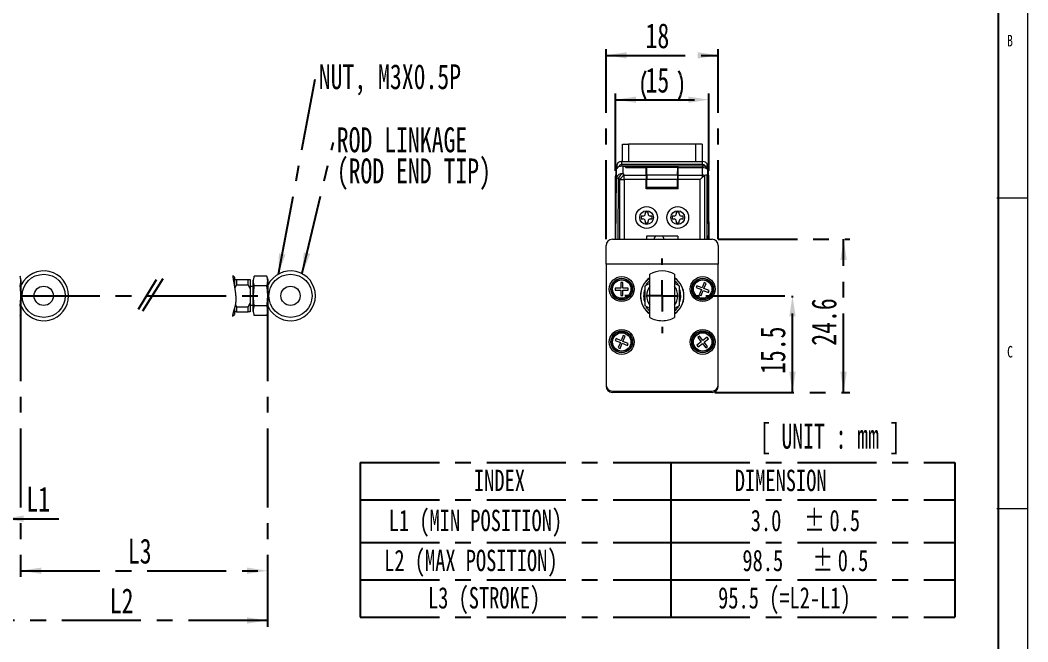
# Model space of a CAD drawing. Header units: millimetres. Extents: x 5 to 415, y 5 to 292.
# Drawn here: x 253.2 to 415, y 127.1 to 227 of the extents above; entities that cross this region are included whole.
import ezdxf

# ---------------------------------------------------------------- set-up
doc = ezdxf.new("R2010")
doc.units = ezdxf.units.MM
doc.linetypes.add('CENTERX2', pattern=[20.32, 12.7, -2.54, 2.54, -2.54])
for name, color, linetype in [('CENTER_LINE', 7, 'CENTERX2'), ('DIMENSION', 7, 'Continuous'), ('NOTES', 7, 'Continuous')]:
    doc.layers.add(name, color=color, linetype=linetype)
doc.styles.add('SLDTEXTSTYLE0', font='TXT', dxfattribs={"width": 0.7})
doc.styles.add('SLDTEXTSTYLE1', font='TXT', dxfattribs={"width": 0.638462})
doc.styles.add('SLDTEXTSTYLE3', font='TXT', dxfattribs={"width": 0.75})
doc.dimstyles.new('SLDDIMSTYLE0', dxfattribs={"dimtxt": 4, "dimasz": 3.302, "dimexe": 0, "dimexo": 0.0625, "dimgap": 1, "dimtad": 1, "dimrnd": 1e-09, "dimzin": 12, "dimdsep": 46, "dimtxsty": 'SLDTEXTSTYLE0', "dimsah": 1, "dimcen": 0.09, "dimadec": 0, "dimazin": 3, "dimtfac": 1, "dimtofl": 0, "dimtmove": 0, "dimatfit": 3, "dimfxl": 1, "dimfrac": 2, "dimtolj": 1, "dimtzin": 12, "dimarcsym": 0})
doc.dimstyles.new('SLDDIMSTYLE1', dxfattribs={"dimtxt": 4, "dimasz": 3.302, "dimexe": 0, "dimexo": 0.0625, "dimgap": 1, "dimtad": 1, "dimrnd": 1e-09, "dimzin": 12, "dimdsep": 46, "dimtxsty": 'SLDTEXTSTYLE0', "dimsah": 1, "dimcen": 0.09, "dimadec": 0, "dimazin": 3, "dimtfac": 1, "dimtmove": 0, "dimatfit": 0, "dimfxl": 1, "dimfrac": 2, "dimtolj": 1, "dimtzin": 12, "dimarcsym": 0})
doc.dimstyles.new('SLDDIMSTYLE4', dxfattribs={"dimtxt": 4, "dimasz": 3.302, "dimexe": 0, "dimexo": 0.0625, "dimgap": 1, "dimtad": 1, "dimdec": 1, "dimrnd": 1e-09, "dimzin": 12, "dimdsep": 46, "dimtxsty": 'SLDTEXTSTYLE0', "dimsah": 1, "dimcen": 0.09, "dimadec": 0, "dimazin": 3, "dimtfac": 1, "dimtdec": 1, "dimtofl": 0, "dimtmove": 0, "dimatfit": 3, "dimfxl": 1, "dimfrac": 2, "dimtolj": 1, "dimtzin": 12, "dimarcsym": 0})
doc.dimstyles.new('SLDDIMSTYLE6', dxfattribs={"dimtxt": 0.18, "dimasz": 3.302, "dimexe": 0, "dimexo": 0.0625, "dimgap": 0, "dimtad": 0, "dimtih": 1, "dimtoh": 1, "dimdec": 0, "dimrnd": 1e-09, "dimzin": 0, "dimdsep": 46, "dimtxsty": 'Standard', "dimsah": 1, "dimcen": 0.09, "dimadec": 0, "dimazin": 0, "dimtfac": 3.302, "dimtdec": 0, "dimtofl": 0, "dimtmove": 0, "dimatfit": 3, "dimfxl": 1, "dimfrac": 2, "dimtolj": 1, "dimtzin": 0, "dimarcsym": 0})

# ---------------------------------------------------------------- blocks, each defined once
blk = doc.blocks.new('SW_TABLEANNOTATION_1')
at = {"layer": 'CENTER_LINE', "color": 0}
for p, q in [((0, 0), (0, -6)), ((0, 0), (49.88, 0)), ((49.88, 0), (49.88, -6)), ((49.88, 0), (95.48, 0)), ((95.48, 0), (95.48, -6)), ((0, -6), (0, -12.87)), ((0, -6), (49.88, -6)), ((49.88, -6), (49.88, -12.87)), ((49.88, -6), (95.48, -6)), ((95.48, -6), (95.48, -12.87)), ((0, -12.87), (0, -18.87)), ((0, -12.87), (49.88, -12.87)), ((49.88, -12.87), (49.88, -18.87)), ((49.88, -12.87), (95.48, -12.87)), ((95.48, -12.87), (95.48, -18.87)), ((0, -18.87), (0, -24.87)), ((0, -18.87), (49.88, -18.87)), ((49.88, -18.87), (49.88, -24.87)), ((49.88, -18.87), (95.48, -18.87)), ((95.48, -18.87), (95.48, -24.87)), ((0, -24.87), (49.88, -24.87)), ((49.88, -24.87), (95.48, -24.87))]:
    blk.add_line(p, q, dxfattribs=at)
at = {"layer": 'CENTER_LINE', "color": 0, "attachment_point": 1, "style": 'SLDTEXTSTYLE0'}
for s, insert, char_height in [('INDEX', (18.26, -1.16), 3.44), ('DIMENSION', (60.15, -1.16), 3.44), ('L1 (MIN POSITION)', (4.57, -7.59), 3.4396), ('3.0', (62.71, -7.59), 3.44), ('%%p', (71.3, -7.59), 3.44), ('0.5', (75.35, -7.59), 3.44), ('L2 (MAX POSITION)', (3.84, -14.02), 3.4396), ('98.5', (61.37, -14.02), 3.44), ('%%p', (72.64, -14.02), 3.44), ('0.5', (76.68, -14.02), 3.44), ('L3 (STROKE)', (10.87, -20.02), 3.4396), ('95.5 (=L2-L1)', (57.47, -20.02), 3.4396)]:
    blk.add_mtext(s, dxfattribs=dict(at, insert=insert, char_height=char_height))
blk = doc.blocks.new('_D')
at = {"layer": 'CENTER_LINE'}
for p, q in [((253.24, 181.73), (253.24, 137.54)), ((292.89, 181.73), (292.89, 137.54)), ((253.24, 138.54), (292.89, 138.54))]:
    blk.add_line(p, q, dxfattribs=at)
for points in [[(253.24, 138.54), (256.55, 138.03), (256.55, 139.05)], [(292.89, 138.54), (289.58, 139.05), (289.58, 138.03)]]:
    blk.add_solid(points, dxfattribs=at)
at = {"layer": 'CENTER_LINE', "insert": (270.46, 143.7), "char_height": 4, "attachment_point": 1, "style": 'SLDTEXTSTYLE0'}
blk.add_mtext('L3', dxfattribs=at)
blk = doc.blocks.new('_D_1')
at = {"layer": 'CENTER_LINE'}
for p, q in [((292.89, 181.73), (292.89, 129.55)), ((247.44, 166.41), (247.44, 129.55)), ((292.89, 130.55), (247.44, 130.55))]:
    blk.add_line(p, q, dxfattribs=at)
for points in [[(247.44, 130.55), (250.75, 130.04), (250.75, 131.06)], [(292.89, 130.55), (289.58, 131.06), (289.58, 130.04)]]:
    blk.add_solid(points, dxfattribs=at)
at = {"layer": 'CENTER_LINE', "insert": (267.56, 135.71), "char_height": 4, "attachment_point": 1, "style": 'SLDTEXTSTYLE0'}
blk.add_mtext('L2', dxfattribs=at)
blk = doc.blocks.new('_D_16')
at = {"layer": 'CENTER_LINE'}
for p, q in [((250.44, 179.13), (250.44, 145.9)), ((247.44, 166.41), (247.44, 145.9)), ((247.44, 146.9), (241.09, 146.9)), ((247.44, 146.9), (250.44, 146.9)), ((250.44, 146.9), (259.36, 146.9))]:
    blk.add_line(p, q, dxfattribs=at)
for points in [[(247.44, 146.9), (244.14, 147.41), (244.14, 146.39)], [(250.44, 146.9), (253.75, 146.39), (253.75, 147.41)]]:
    blk.add_solid(points, dxfattribs=at)
at = {"layer": 'CENTER_LINE', "insert": (254.15, 152.05), "char_height": 4, "attachment_point": 1, "style": 'SLDTEXTSTYLE0'}
blk.add_mtext('L1', dxfattribs=at)
blk = doc.blocks.new('_D_18')
at = {"layer": 'CENTER_LINE'}
for p, q in [((348.78, 202.81), (348.78, 215.25)), ((363.78, 202.81), (363.78, 215.25)), ((348.78, 214.25), (363.78, 214.25))]:
    blk.add_line(p, q, dxfattribs=at)
for centre, start, end in [((358.26, 216.58), 153.4349, 206.5651), ((354.29, 216.58), 333.4349, 26.5651)]:
    blk.add_arc(centre, 5.21, start, end, dxfattribs=at)
for points in [[(348.78, 214.25), (352.08, 213.74), (352.08, 214.75)], [(363.78, 214.25), (360.47, 214.75), (360.47, 213.74)]]:
    blk.add_solid(points, dxfattribs=at)
at = {"layer": 'CENTER_LINE', "insert": (353.6, 219.4), "char_height": 4, "attachment_point": 1, "style": 'SLDTEXTSTYLE0'}
blk.add_mtext('15', dxfattribs=at)
blk = doc.blocks.new('_D_19')
at = {"layer": 'CENTER_LINE'}
for p, q in [((347.28, 191.81), (347.28, 222.37)), ((365.28, 191.81), (365.28, 222.37)), ((347.28, 221.37), (365.28, 221.37))]:
    blk.add_line(p, q, dxfattribs=at)
for points in [[(347.28, 221.37), (350.58, 220.86), (350.58, 221.88)], [(365.28, 221.37), (361.97, 221.88), (361.97, 220.86)]]:
    blk.add_solid(points, dxfattribs=at)
at = {"layer": 'CENTER_LINE', "insert": (353.6, 226.53), "char_height": 4, "attachment_point": 1, "style": 'SLDTEXTSTYLE0'}
blk.add_mtext('18', dxfattribs=at)
blk = doc.blocks.new('_D_20')
at = {"layer": 'CENTER_LINE'}
for p, q in [((363.26, 182.73), (378.2, 182.73)), ((377.2, 167.21), (377.2, 182.73)), ((364.73, 167.21), (378.2, 167.21))]:
    blk.add_line(p, q, dxfattribs=at)
for points in [[(377.2, 182.73), (376.69, 179.42), (377.71, 179.42)], [(377.2, 167.21), (377.71, 170.51), (376.69, 170.51)]]:
    blk.add_solid(points, dxfattribs=at)
at = {"layer": 'CENTER_LINE', "insert": (372.04, 170.17), "char_height": 4, "attachment_point": 1, "rotation": 90, "style": 'SLDTEXTSTYLE0'}
blk.add_mtext('15.5', dxfattribs=at)
blk = doc.blocks.new('_D_21')
at = {"layer": 'CENTER_LINE'}
for p, q in [((365.28, 191.81), (386.41, 191.81)), ((385.41, 167.21), (385.41, 191.81)), ((364.73, 167.21), (386.41, 167.21))]:
    blk.add_line(p, q, dxfattribs=at)
for points in [[(385.41, 191.81), (384.9, 188.5), (385.92, 188.5)], [(385.41, 167.21), (385.92, 170.51), (384.9, 170.51)]]:
    blk.add_solid(points, dxfattribs=at)
at = {"layer": 'CENTER_LINE', "insert": (380.25, 174.71), "char_height": 4, "attachment_point": 1, "rotation": 90, "style": 'SLDTEXTSTYLE0'}
blk.add_mtext('24.6', dxfattribs=at)
blk = doc.blocks.new('SW_CENTERMARKSYMBOL_4')
at = {"layer": 'CENTER_LINE', "color": 0}
for p, q in [((0, 5), (0, 5.98)), ((0, 0), (0, 2.5)), ((-5, 0), (-5.98, 0)), ((0, 0), (-2.5, 0)), ((0, 0), (0, -2.5)), ((0, 0), (2.5, 0)), ((5, 0), (5.98, 0)), ((0, -5), (0, -5.98))]:
    blk.add_line(p, q, dxfattribs=at)
blk = doc.blocks.new('SW_NOTE_0_8')
at = {"layer": 'CENTER_LINE', "color": 0, "insert": (0.57, 2.42), "char_height": 4, "attachment_point": 1, "style": 'SLDTEXTSTYLE0'}
blk.add_mtext('NUT, M3X0.5P', dxfattribs=at)
blk = doc.blocks.new('SW_NOTE_0_9')
at = {"layer": 'CENTER_LINE', "color": 0, "char_height": 4, "attachment_point": 1, "style": 'SLDTEXTSTYLE0'}
for s, insert in [('ROD LINKAGE', (0.55, 2.41)), ('(ROD END TIP)', (0.55, -2.59))]:
    blk.add_mtext(s, dxfattribs=dict(at, insert=insert))

msp = doc.modelspace()

# ---------------------------------------------------------------- linework, layer by layer
at = {"color": 7, "linetype": 'Continuous', "lineweight": 18}
for p, q in [((415, 5), (415, 292)), ((349.875, 204.309), (349.875, 207.109)), ((361.675, 207.109), (350.875, 207.109)), ((362.675, 207.109), (362.675, 204.309)), ((349.775, 203.809), (349.775, 204.309)), ((349.775, 204.309), (362.775, 204.309)), ((362.775, 203.809), (362.775, 204.309)), ((348.81, 191.806), (348.909, 203.108)), ((348.929, 201.664), (348.929, 203.141)), ((362.775, 203.809), (349.775, 203.809)), ((349.775, 203.609), (362.775, 203.609)), ((349.775, 203.609), (353.725, 203.609)), ((349.929, 203.597), (349.929, 202.362)), ((349.929, 202.362), (350.189, 202.101)), ((349.996, 203.584), (353.725, 203.584)), ((353.725, 203.291), (350.506, 203.291)), ((353.725, 203.584), (353.725, 203.609)), ((353.725, 203.584), (353.725, 203.291)), ((353.725, 202.101), (353.725, 203.291)), ((353.775, 203.052), (353.725, 203.052)), ((353.775, 203.009), (353.725, 203.009)), ((353.797, 203.609), (353.775, 203.565)), ((353.775, 203.009), (353.775, 203.565)), ((353.775, 203.565), (353.779, 203.557)), ((353.775, 201.201), (353.775, 203.009)), ((358.771, 203.557), (353.779, 203.557)), ((353.794, 202.101), (353.783, 203.352)), ((358.767, 203.352), (353.783, 203.352)), ((353.797, 203.609), (358.753, 203.609)), ((358.753, 203.609), (358.775, 203.565)), ((358.756, 202.101), (358.767, 203.352)), ((358.775, 203.565), (358.771, 203.557)), ((358.775, 203.565), (358.775, 203.009)), ((358.775, 203.052), (358.825, 203.052)), ((358.775, 201.201), (358.775, 203.009)), ((358.775, 203.009), (358.825, 203.009)), ((358.825, 203.609), (362.775, 203.609)), ((358.825, 203.582), (358.825, 203.609)), ((362.775, 203.582), (358.825, 203.582)), ((358.825, 203.316), (358.825, 203.582)), ((362.775, 203.316), (358.825, 203.316)), ((358.825, 202.101), (358.825, 203.316)), ((362.775, 203.316), (362.775, 203.582)), ((362.775, 202.101), (362.775, 203.316)), ((363.505, 203.292), (363.505, 203.309)), ((363.615, 202.033), (363.615, 202.992)), ((363.642, 203.108), (363.74, 191.806)), ((348.775, 191.806), (348.775, 201.809)), ((349.482, 201.394), (349.222, 201.655)), ((349.482, 201.394), (350.189, 201.394)), ((350.189, 201.394), (350.189, 202.101)), ((350.189, 202.101), (353.725, 202.101)), ((353.725, 201.394), (350.189, 201.394)), ((353.725, 202.101), (353.725, 201.394)), ((353.725, 199.909), (353.725, 201.394)), ((353.775, 201.201), (353.725, 201.201)), ((353.78, 200.609), (353.775, 201.201)), ((358.756, 202.101), (353.794, 202.101)), ((353.797, 200.109), (353.797, 201.394)), ((358.753, 201.394), (353.797, 201.394)), ((358.753, 200.109), (358.753, 201.394)), ((358.77, 200.609), (358.775, 201.201)), ((358.775, 201.201), (358.825, 201.201)), ((358.825, 202.101), (362.775, 202.101)), ((358.825, 201.394), (358.825, 202.101)), ((358.825, 199.909), (358.825, 201.394)), ((362.361, 201.394), (358.825, 201.394)), ((362.361, 201.394), (362.775, 201.809)), ((362.775, 201.809), (362.775, 202.101)), ((363.775, 191.806), (363.775, 201.809)), ((353.784, 200.609), (353.725, 200.609)), ((353.784, 200.109), (353.725, 200.109)), ((358.825, 199.909), (353.725, 199.909)), ((353.778, 200.109), (353.778, 199.909)), ((353.784, 200.109), (353.784, 200.609)), ((353.797, 200.109), (353.787, 200.109)), ((353.787, 200.109), (353.787, 199.909)), ((358.753, 200.109), (353.797, 200.109)), ((358.753, 200.109), (358.763, 200.109)), ((358.763, 200.109), (358.763, 199.909)), ((358.767, 200.109), (358.767, 200.609)), ((358.767, 200.609), (358.825, 200.609)), ((358.767, 200.109), (358.825, 200.109)), ((358.772, 200.109), (358.772, 199.909)), ((410, 198.5), (415, 198.5)), ((354.008, 196.184), (353.542, 196.184)), ((353.542, 196.184), (353.542, 195.892)), ((354.008, 195.892), (354.008, 196.184)), ((358.542, 196.184), (358.542, 195.892)), ((359.008, 196.184), (358.542, 196.184)), ((359.008, 195.892), (359.008, 196.184)), ((353.192, 195.542), (352.9, 195.542)), ((352.9, 195.542), (352.9, 195.075)), ((352.9, 195.075), (353.192, 195.075)), ((353.542, 194.725), (353.542, 194.434)), ((353.542, 194.434), (354.008, 194.434)), ((354.008, 194.434), (354.008, 194.725)), ((354.65, 195.542), (354.358, 195.542)), ((354.358, 195.075), (354.65, 195.075)), ((354.65, 195.075), (354.65, 195.542)), ((358.192, 195.542), (357.9, 195.542)), ((357.9, 195.542), (357.9, 195.075)), ((357.9, 195.075), (358.192, 195.075)), ((358.542, 194.725), (358.542, 194.434)), ((358.542, 194.434), (359.008, 194.434)), ((359.008, 194.434), (359.008, 194.725)), ((359.65, 195.542), (359.358, 195.542)), ((359.358, 195.075), (359.65, 195.075)), ((359.65, 195.075), (359.65, 195.542)), ((348.275, 191.806), (364.275, 191.806)), ((358.8, 192.334), (353.75, 192.334)), ((353.75, 192.334), (353.75, 191.806)), ((358.8, 192.334), (358.8, 191.806)), ((347.275, 187.809), (347.275, 190.806)), ((365.275, 190.806), (365.275, 187.809)), ((347.275, 187.809), (347.275, 168.409)), ((365.275, 187.809), (347.275, 187.809)), ((365.275, 168.409), (365.275, 187.809)), ((354.275, 179.262), (354.275, 186.19)), ((358.275, 186.19), (358.275, 182.726)), ((253.344, 185.226), (253.163, 185.902)), ((253.344, 182.726), (253.344, 185.226)), ((287.585, 185.706), (287.308, 185.984)), ((287.585, 185.706), (287.585, 184.16)), ((287.585, 185.326), (287.885, 185.326)), ((287.885, 184.505), (287.619, 183.962)), ((287.885, 185.326), (287.885, 184.505)), ((287.885, 185.326), (289.785, 185.326)), ((287.885, 184.505), (289.785, 184.505)), ((289.785, 184.505), (289.785, 185.326)), ((289.785, 185.326), (290.085, 185.326)), ((290.085, 183.893), (289.785, 184.505)), ((290.085, 185.326), (290.085, 183.893)), ((290.766, 185.902), (290.585, 185.226)), ((290.585, 182.726), (290.585, 185.226)), ((292.804, 185.902), (290.766, 185.902)), ((292.985, 185.226), (292.804, 185.902)), ((292.985, 182.726), (292.985, 185.226)), ((349.933, 184.859), (349.618, 184.859)), ((349.618, 184.859), (349.618, 183.966)), ((349.933, 183.966), (349.933, 184.859)), ((353.525, 184.314), (354.275, 184.747)), ((358.244, 184.765), (359.025, 184.314)), ((363.023, 184.841), (362.688, 184.014)), ((362.98, 183.895), (363.315, 184.723)), ((363.315, 184.723), (363.023, 184.841)), ((290.585, 184.226), (290.085, 184.226)), ((290.085, 183.893), (290.085, 181.559)), ((292.804, 184.314), (290.766, 184.314)), ((348.725, 183.966), (348.725, 183.651)), ((349.618, 183.966), (348.725, 183.966)), ((348.725, 183.651), (349.618, 183.651)), ((349.618, 183.651), (349.618, 182.759)), ((350.825, 183.966), (349.933, 183.966)), ((349.933, 183.651), (350.825, 183.651)), ((349.933, 182.759), (349.933, 183.651)), ((350.825, 183.651), (350.825, 183.966)), ((361.861, 184.348), (361.743, 184.056)), ((361.743, 184.056), (362.57, 183.722)), ((362.688, 184.014), (361.861, 184.348)), ((362.57, 183.722), (362.235, 182.894)), ((362.235, 182.894), (362.527, 182.776)), ((362.527, 182.776), (362.862, 183.603)), ((362.862, 183.603), (363.689, 183.269)), ((363.808, 183.561), (362.98, 183.895)), ((363.689, 183.269), (363.808, 183.561)), ((253.344, 180.226), (253.344, 182.726)), ((287.721, 181.283), (287.885, 180.948)), ((289.785, 180.948), (290.085, 181.559)), ((290.085, 181.559), (290.085, 180.126)), ((290.585, 180.226), (290.585, 182.726)), ((292.985, 180.226), (292.985, 182.726)), ((349.618, 182.759), (349.933, 182.759)), ((352.959, 181.606), (352.98, 181.606)), ((358.275, 182.726), (358.275, 179.262)), ((359.57, 181.606), (359.591, 181.606)), ((253.163, 179.551), (253.344, 180.226)), ((287.27, 179.431), (287.585, 179.746)), ((287.585, 180.741), (287.585, 179.746)), ((287.885, 180.126), (287.585, 180.126)), ((287.885, 180.948), (289.785, 180.948)), ((287.885, 180.948), (287.885, 180.126)), ((287.885, 180.126), (289.785, 180.126)), ((289.785, 180.126), (289.785, 180.948)), ((290.085, 180.126), (289.785, 180.126)), ((290.085, 181.226), (290.585, 181.226)), ((290.585, 180.226), (290.766, 179.551)), ((292.804, 181.139), (290.766, 181.139)), ((292.804, 179.551), (292.985, 180.226)), ((354.286, 180.699), (353.525, 181.139)), ((359.025, 181.139), (358.275, 180.706)), ((292.804, 179.551), (290.766, 179.551)), ((348.865, 175.855), (348.745, 175.564)), ((348.745, 175.564), (349.569, 175.223)), ((349.69, 175.514), (348.865, 175.855)), ((349.569, 175.223), (349.229, 174.398)), ((349.52, 174.278), (349.861, 175.103)), ((350.031, 176.339), (349.69, 175.514)), ((349.861, 175.103), (350.685, 174.762)), ((349.981, 175.394), (350.322, 176.219)), ((350.806, 175.053), (349.981, 175.394)), ((350.322, 176.219), (350.031, 176.339)), ((350.685, 174.762), (350.806, 175.053)), ((362.554, 175.335), (361.853, 174.783)), ((362.249, 176.231), (362.002, 176.036)), ((362.002, 176.036), (362.554, 175.335)), ((362.048, 174.535), (362.749, 175.087)), ((362.801, 175.53), (362.249, 176.231)), ((362.749, 175.087), (363.301, 174.386)), ((363.503, 176.082), (362.801, 175.53)), ((362.996, 175.282), (363.698, 175.834)), ((363.548, 174.581), (362.996, 175.282)), ((363.698, 175.834), (363.503, 176.082)), ((349.229, 174.398), (349.52, 174.278)), ((361.853, 174.783), (362.048, 174.535)), ((363.301, 174.386), (363.548, 174.581)), ((347.275, 168.409), (347.275, 168.206)), ((365.275, 168.206), (365.275, 168.409)), ((348.275, 167.409), (364.275, 167.409)), ((348.775, 167.206), (348.275, 167.206)), ((348.775, 167.206), (348.775, 167.409)), ((348.825, 167.206), (348.775, 167.206)), ((348.825, 167.206), (348.825, 167.409)), ((349.325, 167.206), (348.825, 167.206)), ((363.225, 167.206), (349.325, 167.206)), ((363.725, 167.206), (363.225, 167.206)), ((363.725, 167.206), (363.725, 167.409)), ((363.775, 167.206), (363.725, 167.206)), ((363.775, 167.206), (363.775, 167.409)), ((364.275, 167.206), (363.775, 167.206)), ((415, 148.5), (410, 148.5))]:
    msp.add_line(p, q, dxfattribs=at)
at = {"color": 8, "linetype": 'Continuous', "lineweight": 18}
for p, q in [((350.875, 207.109), (350.875, 204.309)), ((361.675, 204.309), (361.675, 207.109)), ((363.489, 203.309), (363.505, 203.309)), ((348.842, 191.806), (348.929, 201.664)), ((349.222, 201.655), (349.135, 191.806)), ((349.482, 191.806), (349.482, 201.394)), ((350.189, 201.394), (350.189, 191.806)), ((362.361, 191.806), (362.361, 201.394)), ((363.068, 202.038), (363.068, 191.806)), ((363.482, 191.806), (363.482, 202.101)), ((349.325, 167.206), (349.325, 167.409)), ((363.225, 167.206), (363.225, 167.409))]:
    msp.add_line(p, q, dxfattribs=at)
at = {"color": 7, "linetype": 'Continuous', "lineweight": 18, "flags": 128}
msp.add_lwpolyline([(287.308, 185.984), (287.311, 185.95), (287.314, 185.915), (287.317, 185.881), (287.321, 185.846), (287.325, 185.812), (287.33, 185.767), (287.336, 185.722), (287.342, 185.676), (287.349, 185.616), (287.357, 185.555), (287.366, 185.495), (287.374, 185.435), (287.386, 185.354), (287.398, 185.274), (287.411, 185.193), (287.423, 185.113), (287.436, 185.033), (287.454, 184.928), (287.471, 184.823), (287.489, 184.718), (287.508, 184.606), (287.528, 184.494), (287.547, 184.383), (287.566, 184.271), (287.585, 184.16), (287.602, 184.061), (287.619, 183.962), (287.631, 183.889), (287.642, 183.817), (287.654, 183.745), (287.665, 183.673), (287.676, 183.601), (287.686, 183.53), (287.696, 183.459), (287.706, 183.389), (287.716, 183.318), (287.723, 183.262), (287.73, 183.206), (287.737, 183.15), (287.743, 183.094), (287.749, 183.038), (287.755, 182.983), (287.76, 182.928), (287.766, 182.873), (287.77, 182.818), (287.774, 182.772), (287.778, 182.725), (287.781, 182.679), (287.784, 182.633), (287.787, 182.586), (287.789, 182.54), (287.791, 182.496), (287.793, 182.453), (287.795, 182.409), (287.796, 182.366), (287.797, 182.323), (287.798, 182.279), (287.798, 182.236), (287.798, 182.193), (287.798, 182.149), (287.798, 182.106), (287.797, 182.064), (287.796, 182.021), (287.794, 181.979), (287.793, 181.937), (287.791, 181.895), (287.788, 181.854), (287.786, 181.813), (287.783, 181.772), (287.78, 181.731), (287.776, 181.69), (287.772, 181.65), (287.768, 181.609), (287.764, 181.569), (287.759, 181.528), (287.753, 181.487), (287.747, 181.446), (287.741, 181.405), (287.735, 181.364), (287.728, 181.324), (287.721, 181.283), (287.714, 181.249), (287.708, 181.214), (287.701, 181.18), (287.694, 181.146), (287.686, 181.112), (287.678, 181.079), (287.671, 181.045), (287.662, 181.012), (287.654, 180.979), (287.645, 180.945), (287.635, 180.911), (287.626, 180.877), (287.616, 180.843), (287.606, 180.809), (287.596, 180.775), (287.585, 180.741), (287.571, 180.696), (287.557, 180.652), (287.542, 180.607), (287.528, 180.562), (287.513, 180.517), (287.494, 180.459), (287.475, 180.4), (287.456, 180.341), (287.442, 180.297), (287.428, 180.252), (287.414, 180.208), (287.401, 180.163), (287.391, 180.128), (287.381, 180.092), (287.371, 180.057), (287.362, 180.022), (287.354, 179.992), (287.347, 179.961), (287.34, 179.931), (287.333, 179.901), (287.326, 179.87), (287.32, 179.84), (287.314, 179.811), (287.309, 179.782), (287.304, 179.753), (287.299, 179.723), (287.295, 179.694), (287.29, 179.665), (287.287, 179.636), (287.283, 179.606), (287.28, 179.577), (287.277, 179.547), (287.275, 179.518), (287.273, 179.489), (287.271, 179.46), (287.27, 179.431)], dxfattribs=at)
at = {"color": 7, "linetype": 'Continuous', "lineweight": 18}
for centre, radius in [((353.775, 195.309), 1.75), ((353.775, 195.309), 1.1), ((358.775, 195.309), 1.75), ((358.775, 195.309), 1.1), ((256.944, 182.726), 3.464), ((296.585, 182.726), 3.464), ((349.775, 183.809), 2), ((349.775, 183.809), 1.75), ((349.775, 183.809), 1.678), ((349.775, 183.809), 1.479), ((362.775, 183.809), 2), ((362.775, 183.809), 1.75), ((362.775, 183.809), 1.678), ((362.775, 183.809), 1.479), ((256.944, 182.726), 1.55), ((296.585, 182.726), 1.55), ((349.775, 175.309), 2), ((349.775, 175.309), 1.75), ((349.775, 175.309), 1.678), ((349.775, 175.309), 1.479), ((362.775, 175.309), 2), ((362.775, 175.309), 1.75), ((362.775, 175.309), 1.678), ((362.775, 175.309), 1.479)]:
    msp.add_circle(centre, radius, dxfattribs=at)
for centre, radius, start, end in [((362.775, 203.309), 1, 63.69863, 90), ((349.775, 202.609), 1, 147.81989, 150.05281), ((349.806, 201.473), 0.897, 82.12722, 167.73628), ((350.681, 200.902), 1.642, 117.27378, 152.72622), ((349.775, 202.609), 1, 43.04269, 81.16753), ((362.775, 202.609), 1, 82.48354, 90), ((362.775, 202.609), 1, 77.34027, 90), ((362.817, 202.171), 1.146, 45.82364, 92.07245), ((362.775, 202.609), 1, 32.66721, 77.34027), ((362.775, 202.609), 1, 29.94719, 32.66721), ((349.228, 206.788), 5.133, 266.658, 269.92808), ((350.942, 200.642), 1.642, 117.27378, 152.72622), ((362.777, 200.723), 1.378, 76.08614, 90.07918), ((363.301, 201.676), 0.43, 116.60592, 122.80643), ((362.775, 201.809), 1, 0, 29.12304), ((353.192, 195.892), 0.35, 270, 0), ((354.358, 195.892), 0.35, 180, 270), ((358.192, 195.892), 0.35, 270, 0), ((359.358, 195.892), 0.35, 180, 270), ((353.192, 194.725), 0.35, 0, 90), ((354.358, 194.725), 0.35, 90, 180), ((358.192, 194.725), 0.35, 0, 90), ((359.358, 194.725), 0.35, 90, 180), ((348.275, 190.806), 1, 90, 180), ((355.78, 191.753), 0.8, 133.44276, 176.15994), ((355.78, 191.753), 0.8, 3.84006, 46.55724), ((364.275, 190.806), 1, 0, 90), ((256.944, 182.726), 4, 205.84193, 154.15807), ((296.585, 182.726), 4, 205.84195, 154.15805), ((356.275, 182.726), 4, 60, 120), ((356.275, 182.726), 3.5, 124.8499, 235.1501), ((356.275, 182.726), 3.48, 125.07951, 234.92049), ((356.269, 182.726), 3.15, 129.27262, 145.62874), ((356.275, 182.726), 3.5, 304.8499, 55.1501), ((356.275, 182.726), 3.48, 305.07951, 54.92049), ((356.269, 182.726), 3.15, 34.37126, 50.44414), ((356.275, 182.726), 2.98, 159.65164, 201.74202), ((356.275, 182.726), 2.5, 143.1301, 180), ((356.275, 182.726), 2.5, 323.1301, 36.8699), ((356.275, 182.726), 2.98, 340.31218, 20.78663), ((356.275, 182.726), 2.5, 180, 216.8699), ((356.269, 182.726), 3.15, 214.37126, 230.72738), ((356.269, 182.726), 3.15, 309.55586, 325.62874), ((356.275, 182.726), 4, 240, 270), ((356.275, 182.726), 4, 270, 300), ((348.275, 168.409), 1, 180, 270), ((364.275, 168.409), 1, 270, 0), ((348.275, 168.206), 1, 180, 270), ((364.275, 168.206), 1, 270, 0)]:
    msp.add_arc(centre, radius, start, end, dxfattribs=at)
for centre, major_axis, ratio, start_param, end_param in [((362.775, 200.394), (0.707, 1.707), 0.4142136, 0, 0.4455613), ((362.775, 201.809), (1, 0), 0.4142136, 0.5738261, 0.7853982), ((362.775, 298.811), (-1, 114.593), 0.0000761, 2.5764929, 2.77517), ((363.731, 190.309), (-0.018, 2.1), 0.0087265, 5.522524, 7.046704)]:
    msp.add_ellipse(centre, major_axis=major_axis, ratio=ratio, start_param=start_param, end_param=end_param, dxfattribs=at)
for points in [[(349.875, 207.109), (349.89, 207.109), (349.92, 207.109), (350.151, 207.109), (350.482, 207.109), (350.744, 207.109), (350.875, 207.109)], [(362.675, 207.109), (362.66, 207.109), (362.63, 207.109), (362.399, 207.109), (362.068, 207.109), (361.806, 207.109), (361.675, 207.109)]]:
    msp.add_open_spline(points, degree=3, dxfattribs=at)
for points, knots in [([(349.054, 203.765), (349.058, 203.811), (349.066, 203.901), (349.127, 204.028), (349.215, 204.135), (349.293, 204.182), (349.332, 204.205)], [0, 0, 0, 0, 0.268398, 0.5221781, 0.7647473, 1, 1, 1, 1]), ([(349.775, 204.309), (349.698, 204.304), (349.545, 204.295), (349.403, 204.235), (349.332, 204.205)], [0, 0, 0, 0, 0.5000079, 1, 1, 1, 1]), ([(363.218, 204.205), (363.262, 204.178), (363.351, 204.124), (363.442, 203.998), (363.489, 203.874), (363.494, 203.796), (363.497, 203.765)], [0, 0, 0, 0, 0.2705008, 0.5406399, 0.8204463, 1, 1, 1, 1]), ([(348.929, 203.141), (348.933, 203.148), (348.94, 203.16), (349.023, 203.275), (349.181, 203.426), (349.424, 203.56), (349.689, 203.62), (349.864, 203.603), (349.929, 203.597)], [0, 0, 0, 0, 0.1540722, 0.3092067, 0.4883347, 0.6715016, 0.8782308, 1, 1, 1, 1]), ([(349.046, 203.309), (349.047, 203.385), (349.05, 203.545), (349.052, 203.69), (349.054, 203.765)], [0, 0, 0, 0, 0.4793147, 1, 1, 1, 1]), ([(349.054, 203.143), (349.056, 203.159), (349.063, 203.219), (349.112, 203.315), (349.194, 203.421), (349.27, 203.469), (349.307, 203.492)], [0, 0, 0, 0, 0.10696838, 0.40464558, 0.70232279, 1, 1, 1, 1]), ([(349.775, 203.809), (349.725, 203.804), (349.626, 203.796), (349.49, 203.728), (349.377, 203.627), (349.332, 203.538), (349.31, 203.493)], [0, 0, 0, 0, 0.2498829, 0.4998439, 0.7498829, 1, 1, 1, 1]), ([(353.783, 203.352), (353.783, 203.416), (353.781, 203.532), (353.78, 203.549), (353.779, 203.557)], [0, 0, 0, 0, 0.557681, 1, 1, 1, 1]), ([(358.771, 203.557), (358.77, 203.544), (358.769, 203.522), (358.767, 203.404), (358.767, 203.352)], [0, 0, 0, 0, 0.5576818, 1, 1, 1, 1]), ([(363.241, 203.493), (363.218, 203.538), (363.173, 203.627), (363.06, 203.728), (362.924, 203.796), (362.825, 203.804), (362.775, 203.809)], [0, 0, 0, 0, 0.2501171, 0.5001561, 0.7501171, 1, 1, 1, 1]), ([(362.994, 203.584), (362.993, 203.584), (362.99, 203.584), (362.955, 203.583), (362.901, 203.583), (362.838, 203.582), (362.794, 203.582), (362.775, 203.582)], [0, 0, 0, 0, 0.2095293, 0.4190586, 0.6285879, 0.8381172, 1, 1, 1, 1]), ([(363.505, 203.309), (363.503, 203.381), (363.501, 203.541), (363.498, 203.686), (363.497, 203.765)], [0, 0, 0, 0, 0.45205475, 1, 1, 1, 1]), ([(363.617, 203.148), (363.617, 203.147), (363.616, 203.144), (363.615, 203.106), (363.615, 203.049), (363.615, 203), (363.615, 202.992)], [0, 0, 0, 0, 0.2387509, 0.5024487, 0.9237691, 1, 1, 1, 1]), ([(348.775, 201.809), (348.781, 201.897), (348.792, 202.065), (348.866, 202.217), (348.902, 202.289)], [0, 0, 0, 0, 0.5227521, 1, 1, 1, 1]), ([(353.794, 202.101), (353.795, 201.985), (353.797, 201.777), (353.797, 201.512), (353.797, 201.394)], [0, 0, 0, 0, 0.557568, 1, 1, 1, 1]), ([(358.756, 202.101), (358.755, 201.985), (358.754, 201.777), (358.754, 201.512), (358.753, 201.394)], [0, 0, 0, 0, 0.55756799, 1, 1, 1, 1]), ([(363.068, 202.038), (362.993, 201.988), (362.896, 201.923), (362.798, 201.83), (362.775, 201.809)], [0, 0, 0, 0, 0.7656173, 1, 1, 1, 1]), ([(253.163, 184.314), (253.22, 184.576), (253.334, 185.105), (253.221, 185.634), (253.163, 185.902)], [0, 0, 0, 0, 0.4952157, 1, 1, 1, 1]), ([(290.766, 184.314), (290.71, 184.576), (290.595, 185.105), (290.709, 185.634), (290.766, 185.902)], [0, 0, 0, 0, 0.4952882, 1, 1, 1, 1]), ([(292.804, 184.314), (292.861, 184.576), (292.975, 185.105), (292.862, 185.634), (292.804, 185.902)], [0, 0, 0, 0, 0.4952882, 1, 1, 1, 1]), ([(253.163, 181.139), (253.18, 181.272), (253.255, 181.862), (253.313, 182.927), (253.214, 183.849), (253.163, 184.314)], [0, 0, 0, 0, 0.1269715, 0.560077, 1, 1, 1, 1]), ([(290.766, 181.139), (290.749, 181.272), (290.675, 181.862), (290.617, 182.927), (290.716, 183.849), (290.766, 184.314)], [0, 0, 0, 0, 0.1269714, 0.560077, 1, 1, 1, 1]), ([(292.804, 181.139), (292.821, 181.272), (292.895, 181.862), (292.954, 182.927), (292.854, 183.849), (292.804, 184.314)], [0, 0, 0, 0, 0.1269714, 0.560077, 1, 1, 1, 1]), ([(353.525, 181.139), (353.525, 181.272), (353.525, 181.862), (353.525, 182.927), (353.525, 183.849), (353.525, 184.314)], [0, 0, 0, 0, 0.1269715, 0.560077, 1, 1, 1, 1]), ([(359.025, 184.314), (359.025, 183.856), (359.025, 182.934), (359.025, 181.869), (359.025, 181.272), (359.025, 181.139)], [0, 0, 0, 0, 0.43331421, 0.87302826, 1, 1, 1, 1]), ([(253.163, 179.551), (253.22, 179.813), (253.334, 180.342), (253.221, 180.871), (253.163, 181.139)], [0, 0, 0, 0, 0.4952157, 1, 1, 1, 1]), ([(290.766, 179.551), (290.71, 179.813), (290.595, 180.342), (290.709, 180.871), (290.766, 181.139)], [0, 0, 0, 0, 0.4952881, 1, 1, 1, 1]), ([(292.804, 179.551), (292.861, 179.813), (292.975, 180.342), (292.862, 180.871), (292.804, 181.139)], [0, 0, 0, 0, 0.4952881, 1, 1, 1, 1])]:
    msp.add_open_spline(points, degree=3, knots=knots, dxfattribs=at)
at = {"layer": 'CENTER_LINE'}
msp.add_line((253.244, 182.726), (292.885, 182.726), dxfattribs=at)
at = {"layer": 'DIMENSION'}
for p, q in [((275.034, 185.287), (272.121, 180.511)), ((276.1, 185.45), (272.807, 180.25))]:
    msp.add_line(p, q, dxfattribs=at)
at = {"layer": 'NOTES', "color": 7}
msp.add_line((410.25, 287), (410.25, 10), dxfattribs=at)

# ---------------------------------------------------------------- block references
at = {"layer": 'CENTER_LINE'}
for name, p in [('SW_NOTE_0_8', (300.549, 217.528)), ('SW_NOTE_0_9', (303.463, 207.388)), ('SW_CENTERMARKSYMBOL_4', (356.275, 182.726)), ('SW_TABLEANNOTATION_1', (307.788, 155.933))]:
    msp.add_blockref(name, p, dxfattribs=at)

# ---------------------------------------------------------------- texts
at = {"color": 7, "linetype": 'Continuous', "lineweight": 0, "char_height": 1.852, "attachment_point": 1, "style": 'SLDTEXTSTYLE3'}
for s, insert in [('B', (411.667, 224.668)), ('C', (411.667, 174.668))]:
    msp.add_mtext(s, dxfattribs=dict(at, insert=insert))
at = {"layer": 'CENTER_LINE', "insert": (371.964, 162.16), "char_height": 4, "attachment_point": 1, "style": 'SLDTEXTSTYLE1'}
msp.add_mtext('[ UNIT : mm ]', dxfattribs=at)

# ---------------------------------------------------------------- dimensions: what is measured, and where the dimension line sits
at = {"layer": 'CENTER_LINE'}
for base, p1, p2, dimstyle, picture, middle in [((365.275, 221.371), (347.275, 190.806), (365.275, 190.806), 'SLDDIMSTYLE0', '_D_19', (356.275, 221.371)), ((247.444, 130.553), (292.885, 182.726), (247.444, 167.409), 'SLDDIMSTYLE0', '_D_1', (270.165, 130.553)), ((250.444, 146.897), (247.444, 167.409), (250.444, 180.126), 'SLDDIMSTYLE1', '_D_16', (256.758, 146.897))]:
    dim = msp.add_linear_dim(base=base, p1=p1, p2=p2, dimstyle=dimstyle, dxfattribs=at)
    dim.commit()
    dim.dimension.update_dxf_attribs({"geometry": picture, "text_midpoint": middle, "dimtype": 160})
for base, p1, p2, text, picture, middle in [((363.775, 214.246), (348.775, 201.809), (363.775, 201.809), '(<>)', '_D_18', (356.275, 214.246)), ((292.885, 138.541), (253.244, 182.726), (292.885, 182.726), 'L3', '_D', (273.065, 138.541))]:
    dim = msp.add_linear_dim(base=base, p1=p1, p2=p2, text=text, dimstyle='SLDDIMSTYLE0', dxfattribs=at)
    dim.commit()
    dim.dimension.update_dxf_attribs({"geometry": picture, "text_midpoint": middle, "dimtype": 160})
for base, p2, dimstyle, picture, middle in [((385.409, 191.806), (364.275, 191.806), 'SLDDIMSTYLE0', '_D_21', (385.409, 179.506)), ((377.2, 182.726), (362.255, 182.726), 'SLDDIMSTYLE4', '_D_20', (377.2, 174.966))]:
    dim = msp.add_linear_dim(base=base, p1=(363.725, 167.206), p2=p2, angle=90, dimstyle=dimstyle, dxfattribs=at)
    dim.commit()
    dim.dimension.update_dxf_attribs({"geometry": picture, "text_midpoint": middle, "dimtype": 160})

# ---------------------------------------------------------------- leaders
for points in [[(294.64, 186.212), (300.549, 217.528)], [(298.473, 186.384), (303.463, 207.388)]]:
    msp.add_leader(points, dimstyle='SLDDIMSTYLE6', dxfattribs=at)

doc.saveas('drawing.dxf')
